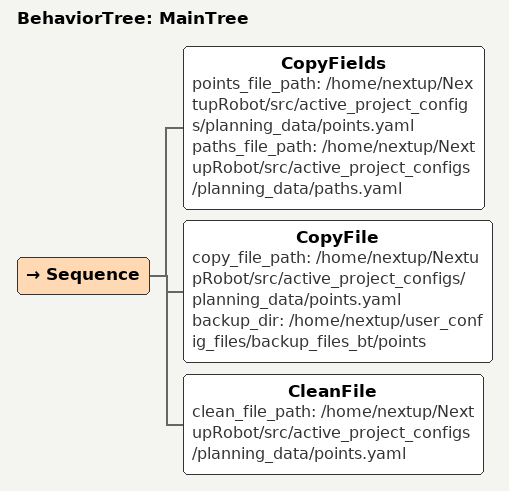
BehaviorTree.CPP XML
<root main_tree_to_execute="MainTree" BTCPP_format="4">
  <BehaviorTree ID="MainTree">
    <Sequence>
      <CopyFields points_file_path="/home/nextup/NextupRobot/src/active_project_configs/planning_data/points.yaml" paths_file_path="/home/nextup/NextupRobot/src/active_project_configs/planning_data/paths.yaml"/>
      <CopyFile copy_file_path="/home/nextup/NextupRobot/src/active_project_configs/planning_data/points.yaml" backup_dir="/home/nextup/user_config_files/backup_files_bt/points"/>
      <CleanFile clean_file_path="/home/nextup/NextupRobot/src/active_project_configs/planning_data/points.yaml"/>
    </Sequence>
  </BehaviorTree>
</root>
